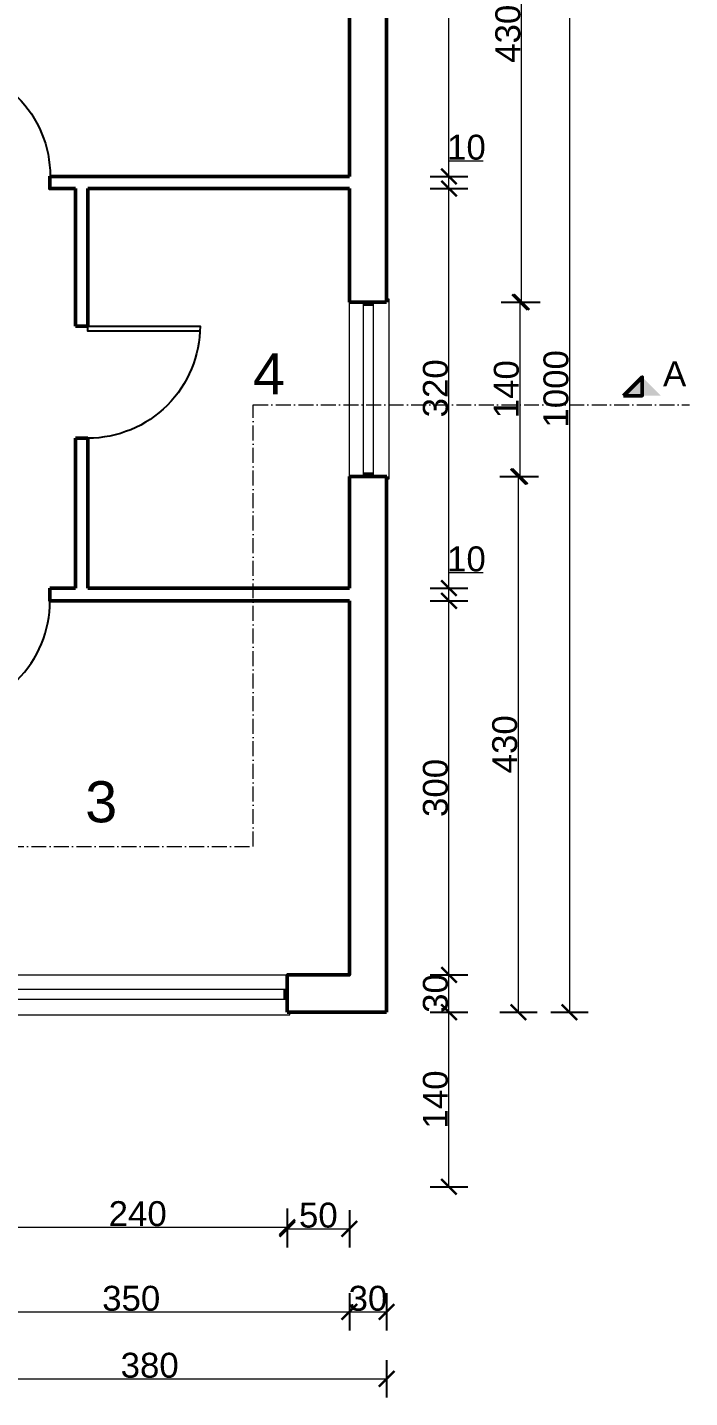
# Model space of a CAD drawing. Header units: millimetres. Extents: x -340 to 3490, y -738 to 2092.
# Drawn here: x 1249 to 1780, y 32 to 1131 of the extents above; entities that cross this region are included whole.
import ezdxf

# ---------------------------------------------------------------- set-up
doc = ezdxf.new("R2010")
doc.units = ezdxf.units.MM
doc.linetypes.add('ACAD_ISO10W100', pattern=[18, 12, -3, 0, -3])
for name, color, linetype, lineweight in [('CrtaTackaCrta', 250, 'ACAD_ISO10W100', 20), ('Dimenzionisanje', 251, 'Continuous', 20), ('Dimenzionisanje @ 1', 251, 'Continuous', 20), ('Konture', 250, 'Continuous', 50), ('Konture @ 1', 250, 'Continuous', 50), ('Prozori', 6, 'Continuous', 5), ('Zidovi', 4, 'Continuous', 50)]:
    doc.layers.add(name, color=color, linetype=linetype, lineweight=lineweight)
doc.layers.add('Vrata', color=1, linetype='Continuous')
doc.styles.get("Standard").update_dxf_attribs({"font": 'arial_2.ttf'})
doc.styles.add('teskt_stil', font='arial_2.ttf', dxfattribs={"height": 33})
doc.dimstyles.new('Dimenzionisanje', dxfattribs={"dimtxt": 20, "dimasz": 12.5, "dimexe": 1.25, "dimexo": 0.625, "dimtad": 1, "dimtoh": 1, "dimdec": 0, "dimtxsty": 'Standard', "dimblk": 'ARCHTICK', "dimcen": 2.5, "dimclrd": 5, "dimclre": 5, "dimclrt": 5, "dimadec": 0, "dimazin": 0, "dimtfac": 1, "dimtdec": 0, "dimtmove": 0, "dimatfit": 3, "dimldrblk": 'ARCHTICK', "dimfxl": 0, "dimlwd": 20, "dimarcsym": 0})

# ---------------------------------------------------------------- blocks, each defined once
blk = doc.blocks.new('Prozor_240_block')
at = {"layer": 'Prozori'}
for p in [(724.6, 605.7), (724.6, 361.7)]:
    blk.add_line(p, (724.6, 361.7), dxfattribs=at)
for points in [[(724.6, 605.7), (726.6, 605.7)], [(737.2, 603.8), (737.2, 363.8)], [(745.3, 603.8), (745.3, 363.8)], [(756.6, 603.8), (756.6, 363.8)], [(724.6, 361.7), (726.6, 361.7)]]:
    blk.add_lwpolyline(points, dxfattribs=at)
at = {"layer": 'Zidovi', "color": 6}
for p, q in [((737.2, 602.1), (745.3, 602.1)), ((737.2, 365.6), (745.3, 365.6))]:
    blk.add_line(p, q, dxfattribs=at)
blk = doc.blocks.new('_ArchTick')
at = {"color": 0, "linetype": 'ByBlock', "const_width": 0.15}
blk.add_lwpolyline([(-0.5, -0.5), (0.5, 0.5)], dxfattribs=at)
blk = doc.blocks.new('*D41')
at = {"layer": 'Defpoints', "color": 0, "transparency": 16777216}
for p in [(1507.2, 682.2), (1157.2, 371.1), (1507.2, 100.8)]:
    blk.add_point(p, dxfattribs=at)
at = {"layer": 'Dimenzionisanje', "color": 5, "lineweight": -2, "transparency": 16777216}
for p, q in [((1157.2, 115.8), (1157.2, 85.8)), ((1507.2, 115.8), (1507.2, 85.8))]:
    blk.add_line(p, q, dxfattribs=at)
at = {"layer": 'Dimenzionisanje', "color": 5, "linetype": 'Continuous', "lineweight": 20, "transparency": 16777216}
blk.add_line((1157.2, 100.8), (1507.2, 100.8), dxfattribs=at)
at = {"layer": 'Dimenzionisanje', "color": 5, "lineweight": 20, "transparency": 16777216, "xscale": 12.5, "yscale": 12.5, "zscale": 12.5, "rotation": 180}
blk.add_blockref('_ArchTick', (1157.2, 100.8), dxfattribs=at)
at = {"layer": 'Dimenzionisanje', "color": 5, "lineweight": 20, "transparency": 16777216, "xscale": 12.5, "yscale": 12.5, "zscale": 12.5}
blk.add_blockref('_ArchTick', (1507.2, 100.8), dxfattribs=at)
at = {"layer": 'Dimenzionisanje', "color": 5, "transparency": 16777216, "insert": (1332.2, 111.6), "char_height": 20, "attachment_point": 5}
blk.add_mtext('350', dxfattribs=at)
blk = doc.blocks.new('*D42')
at = {"layer": 'Defpoints', "color": 0, "transparency": 16777216}
for p in [(1507.2, 375), (1537.1, 375), (1537.1, 100.8)]:
    blk.add_point(p, dxfattribs=at)
at = {"layer": 'Dimenzionisanje', "color": 5, "lineweight": -2, "transparency": 16777216}
for p, q in [((1507.2, 115.8), (1507.2, 85.8)), ((1537.1, 115.8), (1537.1, 85.8))]:
    blk.add_line(p, q, dxfattribs=at)
at = {"layer": 'Dimenzionisanje', "color": 5, "linetype": 'Continuous', "lineweight": 20, "transparency": 16777216}
blk.add_line((1507.2, 100.8), (1537.1, 100.8), dxfattribs=at)
at = {"layer": 'Dimenzionisanje', "color": 5, "lineweight": 20, "transparency": 16777216, "xscale": 12.5, "yscale": 12.5, "zscale": 12.5, "rotation": 180}
blk.add_blockref('_ArchTick', (1507.2, 100.8), dxfattribs=at)
at = {"layer": 'Dimenzionisanje', "color": 5, "lineweight": 20, "transparency": 16777216, "xscale": 12.5, "yscale": 12.5, "zscale": 12.5}
blk.add_blockref('_ArchTick', (1537.1, 100.8), dxfattribs=at)
at = {"layer": 'Dimenzionisanje', "color": 5, "transparency": 16777216, "insert": (1522.1, 111.6), "char_height": 20, "attachment_point": 5}
blk.add_mtext('30', dxfattribs=at)
blk = doc.blocks.new('*D19')
at = {"layer": 'Defpoints', "color": 0, "transparency": 16777216}
for p in [(1217.4, 369.8), (1457.4, 369.8), (1457.4, 168.7)]:
    blk.add_point(p, dxfattribs=at)
at = {"layer": 'Dimenzionisanje', "color": 5, "lineweight": -2, "transparency": 16777216}
for p, q in [((1217.4, 183.7), (1217.4, 153.7)), ((1457.4, 183.7), (1457.4, 153.7))]:
    blk.add_line(p, q, dxfattribs=at)
at = {"layer": 'Dimenzionisanje', "color": 5, "linetype": 'Continuous', "lineweight": 20, "transparency": 16777216}
blk.add_line((1217.4, 168.7), (1457.4, 168.7), dxfattribs=at)
at = {"layer": 'Dimenzionisanje', "color": 5, "lineweight": 20, "transparency": 16777216, "xscale": 12.5, "yscale": 12.5, "zscale": 12.5, "rotation": 180}
blk.add_blockref('_ArchTick', (1217.4, 168.7), dxfattribs=at)
at = {"layer": 'Dimenzionisanje', "color": 5, "lineweight": 20, "transparency": 16777216, "xscale": 12.5, "yscale": 12.5, "zscale": 12.5}
blk.add_blockref('_ArchTick', (1457.4, 168.7), dxfattribs=at)
at = {"layer": 'Dimenzionisanje', "color": 5, "transparency": 16777216, "insert": (1337.4, 179.5), "char_height": 20, "attachment_point": 5}
blk.add_mtext('240', dxfattribs=at)
blk = doc.blocks.new('*D20')
at = {"layer": 'Defpoints', "color": 0, "transparency": 16777216}
for p in [(1457.4, 369.2), (1507.2, 369.2), (1507.2, 167.4)]:
    blk.add_point(p, dxfattribs=at)
at = {"layer": 'Dimenzionisanje', "color": 5, "lineweight": -2, "transparency": 16777216}
for p, q in [((1457.4, 182.4), (1457.4, 152.4)), ((1507.2, 182.4), (1507.2, 152.4))]:
    blk.add_line(p, q, dxfattribs=at)
at = {"layer": 'Dimenzionisanje', "color": 5, "linetype": 'Continuous', "lineweight": 20, "transparency": 16777216}
blk.add_line((1457.4, 167.4), (1507.2, 167.4), dxfattribs=at)
at = {"layer": 'Dimenzionisanje', "color": 5, "lineweight": 20, "transparency": 16777216, "xscale": 12.5, "yscale": 12.5, "zscale": 12.5, "rotation": 180}
blk.add_blockref('_ArchTick', (1457.4, 167.4), dxfattribs=at)
at = {"layer": 'Dimenzionisanje', "color": 5, "lineweight": 20, "transparency": 16777216, "xscale": 12.5, "yscale": 12.5, "zscale": 12.5}
blk.add_blockref('_ArchTick', (1507.2, 167.4), dxfattribs=at)
at = {"layer": 'Dimenzionisanje', "color": 5, "transparency": 16777216, "insert": (1482.3, 178.3), "char_height": 20, "attachment_point": 5}
blk.add_mtext('50', dxfattribs=at)
blk = doc.blocks.new('*D45')
at = {"layer": 'Defpoints', "color": 0, "transparency": 16777216}
for p in [(1537.1, 341.2), (1587.1, 341.2), (1157, 201.2)]:
    blk.add_point(p, dxfattribs=at)
at = {"layer": 'Dimenzionisanje', "color": 5, "lineweight": -2, "transparency": 16777216}
for p, q in [((1572.1, 341.2), (1602.1, 341.2)), ((1572.1, 201.2), (1602.1, 201.2))]:
    blk.add_line(p, q, dxfattribs=at)
at = {"layer": 'Dimenzionisanje', "color": 5, "linetype": 'Continuous', "lineweight": 20, "transparency": 16777216}
blk.add_line((1587.1, 201.2), (1587.1, 341.2), dxfattribs=at)
at = {"layer": 'Dimenzionisanje', "color": 5, "lineweight": 20, "transparency": 16777216, "xscale": 12.5, "yscale": 12.5, "zscale": 12.5}
for p, rotation in [((1587.1, 341.2), 90), ((1587.1, 201.2), 270)]:
    blk.add_blockref('_ArchTick', p, dxfattribs=dict(at, rotation=rotation))
at = {"layer": 'Dimenzionisanje', "color": 5, "transparency": 16777216, "insert": (1576.3, 271.2), "char_height": 20, "attachment_point": 5, "rotation": 90}
blk.add_mtext('140', dxfattribs=at)
blk = doc.blocks.new('*D46')
at = {"layer": 'Defpoints', "color": 0, "transparency": 16777216}
for p in [(1497.2, 371.1), (1587.1, 371.1), (1497.2, 341.2)]:
    blk.add_point(p, dxfattribs=at)
at = {"layer": 'Dimenzionisanje', "color": 5, "lineweight": -2, "transparency": 16777216}
for p, q in [((1572.1, 371.1), (1602.1, 371.1)), ((1572.1, 341.2), (1602.1, 341.2))]:
    blk.add_line(p, q, dxfattribs=at)
at = {"layer": 'Dimenzionisanje', "color": 5, "linetype": 'Continuous', "lineweight": 20, "transparency": 16777216}
blk.add_line((1587.1, 341.2), (1587.1, 371.1), dxfattribs=at)
at = {"layer": 'Dimenzionisanje', "color": 5, "lineweight": 20, "transparency": 16777216, "xscale": 12.5, "yscale": 12.5, "zscale": 12.5}
for p, rotation in [((1587.1, 371.1), 90), ((1587.1, 341.2), 270)]:
    blk.add_blockref('_ArchTick', p, dxfattribs=dict(at, rotation=rotation))
at = {"layer": 'Dimenzionisanje', "color": 5, "transparency": 16777216, "insert": (1576.3, 356.2), "char_height": 20, "attachment_point": 5, "rotation": 90}
blk.add_mtext('30', dxfattribs=at)
blk = doc.blocks.new('*D21')
at = {"layer": 'Defpoints', "color": 0, "transparency": 16777216}
for p in [(1537.1, 341.2), (1157, 340.6), (1537.1, 47.1)]:
    blk.add_point(p, dxfattribs=at)
at = {"layer": 'Dimenzionisanje', "color": 5, "lineweight": -2, "transparency": 16777216}
for p, q in [((1157, 62.1), (1157, 32.1)), ((1537.1, 62.1), (1537.1, 32.1))]:
    blk.add_line(p, q, dxfattribs=at)
at = {"layer": 'Dimenzionisanje', "color": 5, "linetype": 'Continuous', "lineweight": 20, "transparency": 16777216}
blk.add_line((1157, 47.1), (1537.1, 47.1), dxfattribs=at)
at = {"layer": 'Dimenzionisanje', "color": 5, "lineweight": 20, "transparency": 16777216, "xscale": 12.5, "yscale": 12.5, "zscale": 12.5, "rotation": 180}
blk.add_blockref('_ArchTick', (1157, 47.1), dxfattribs=at)
at = {"layer": 'Dimenzionisanje', "color": 5, "lineweight": 20, "transparency": 16777216, "xscale": 12.5, "yscale": 12.5, "zscale": 12.5}
blk.add_blockref('_ArchTick', (1537.1, 47.1), dxfattribs=at)
at = {"layer": 'Dimenzionisanje', "color": 5, "transparency": 16777216, "insert": (1347, 57.9), "char_height": 20, "attachment_point": 5}
blk.add_mtext('380', dxfattribs=at)
blk = doc.blocks.new('Vrata_block')
blk.add_lwpolyline([(-8.4, 4.1), (-8.4, 94.1), (-4.4, 94.1), (-4.4, 4.1, -0.414214), (-94.4, 94.1)], format="xyb")
blk = doc.blocks.new('*D22')
at = {"layer": 'Defpoints', "color": 0, "transparency": 16777216}
for p in [(1497.2, 671.1), (1587.1, 671.1), (1497.2, 371.1)]:
    blk.add_point(p, dxfattribs=at)
at = {"layer": 'Vrata', "color": 5, "lineweight": -2, "transparency": 16777216}
for p, q in [((1572.1, 671.1), (1602.1, 671.1)), ((1572.1, 371.1), (1602.1, 371.1))]:
    blk.add_line(p, q, dxfattribs=at)
at = {"layer": 'Vrata', "color": 5, "linetype": 'Continuous', "lineweight": 20, "transparency": 16777216}
blk.add_line((1587.1, 371.1), (1587.1, 671.1), dxfattribs=at)
at = {"layer": 'Vrata', "color": 5, "lineweight": 20, "transparency": 16777216, "xscale": 12.5, "yscale": 12.5, "zscale": 12.5}
for p, rotation in [((1587.1, 671.1), 90), ((1587.1, 371.1), 270)]:
    blk.add_blockref('_ArchTick', p, dxfattribs=dict(at, rotation=rotation))
at = {"layer": 'Vrata', "color": 5, "transparency": 16777216, "insert": (1576.3, 521.1), "char_height": 20, "attachment_point": 5, "rotation": 90}
blk.add_mtext('300', dxfattribs=at)
blk = doc.blocks.new('*D47')
at = {"layer": 'Defpoints', "color": 0, "transparency": 16777216}
for p in [(1497.2, 681.4), (1497.2, 671.1), (1587.1, 681.4)]:
    blk.add_point(p, dxfattribs=at)
at = {"layer": 'Vrata', "color": 5, "linetype": 'Continuous', "lineweight": 20, "transparency": 16777216}
for p, q in [((1587.1, 681.4), (1587.1, 693.9)), ((1587.1, 693.9), (1614.4, 693.9)), ((1587.1, 671.1), (1587.1, 681.4))]:
    blk.add_line(p, q, dxfattribs=at)
at = {"layer": 'Vrata', "color": 5, "lineweight": -2, "transparency": 16777216}
for p, q in [((1572.1, 681.4), (1602.1, 681.4)), ((1572.1, 671.1), (1602.1, 671.1))]:
    blk.add_line(p, q, dxfattribs=at)
at = {"layer": 'Vrata', "color": 5, "lineweight": 20, "transparency": 16777216, "xscale": 12.5, "yscale": 12.5, "zscale": 12.5}
for p, rotation in [((1587.1, 681.4), 90), ((1587.1, 671.1), 270)]:
    blk.add_blockref('_ArchTick', p, dxfattribs=dict(at, rotation=rotation))
at = {"layer": 'Vrata', "color": 5, "transparency": 16777216, "insert": (1601.1, 704.7), "char_height": 20, "attachment_point": 5}
blk.add_mtext('10', dxfattribs=at)
blk = doc.blocks.new('*D48')
at = {"layer": 'Defpoints', "color": 0, "transparency": 16777216}
for p in [(1497.9, 1001.8), (1587.1, 1001.8), (1497.9, 681.4)]:
    blk.add_point(p, dxfattribs=at)
at = {"layer": 'Vrata', "color": 5, "lineweight": -2, "transparency": 16777216}
for p, q in [((1572.1, 1001.8), (1602.1, 1001.8)), ((1572.1, 681.4), (1602.1, 681.4))]:
    blk.add_line(p, q, dxfattribs=at)
at = {"layer": 'Vrata', "color": 5, "linetype": 'Continuous', "lineweight": 20, "transparency": 16777216}
blk.add_line((1587.1, 681.4), (1587.1, 1001.8), dxfattribs=at)
at = {"layer": 'Vrata', "color": 5, "lineweight": 20, "transparency": 16777216, "xscale": 12.5, "yscale": 12.5, "zscale": 12.5}
for p, rotation in [((1587.1, 1001.8), 90), ((1587.1, 681.4), 270)]:
    blk.add_blockref('_ArchTick', p, dxfattribs=dict(at, rotation=rotation))
at = {"layer": 'Vrata', "color": 5, "transparency": 16777216, "insert": (1576.3, 841.6), "char_height": 20, "attachment_point": 5, "rotation": 90}
blk.add_mtext('320', dxfattribs=at)
blk = doc.blocks.new('*D49')
at = {"layer": 'Defpoints', "color": 0, "transparency": 16777216}
for p in [(1498.5, 1011.6), (1587.1, 1011.6), (1498.5, 1001.8)]:
    blk.add_point(p, dxfattribs=at)
at = {"layer": 'Vrata', "color": 5, "linetype": 'Continuous', "lineweight": 20, "transparency": 16777216}
for p, q in [((1587.1, 1011.6), (1587.1, 1024.1)), ((1587.1, 1024.1), (1614.4, 1024.1)), ((1587.1, 1001.8), (1587.1, 1011.6))]:
    blk.add_line(p, q, dxfattribs=at)
at = {"layer": 'Vrata', "color": 5, "lineweight": -2, "transparency": 16777216}
for p, q in [((1572.1, 1011.6), (1602.1, 1011.6)), ((1572.1, 1001.8), (1602.1, 1001.8))]:
    blk.add_line(p, q, dxfattribs=at)
at = {"layer": 'Vrata', "color": 5, "lineweight": 20, "transparency": 16777216, "xscale": 12.5, "yscale": 12.5, "zscale": 12.5}
for p, rotation in [((1587.1, 1011.6), 90), ((1587.1, 1001.8), 270)]:
    blk.add_blockref('_ArchTick', p, dxfattribs=dict(at, rotation=rotation))
at = {"layer": 'Vrata', "color": 5, "transparency": 16777216, "insert": (1601.1, 1034.9), "char_height": 20, "attachment_point": 5}
blk.add_mtext('10', dxfattribs=at)
blk = doc.blocks.new('*D50')
at = {"layer": 'Defpoints', "color": 0, "transparency": 16777216}
for p in [(1499.2, 1311.3), (1587.1, 1311.3), (1499.1, 1011.6)]:
    blk.add_point(p, dxfattribs=at)
at = {"layer": 'Vrata', "color": 5, "lineweight": -2, "transparency": 16777216}
for p, q in [((1572.1, 1311.3), (1602.1, 1311.3)), ((1572.1, 1011.6), (1602.1, 1011.6))]:
    blk.add_line(p, q, dxfattribs=at)
at = {"layer": 'Vrata', "color": 5, "linetype": 'Continuous', "lineweight": 20, "transparency": 16777216}
blk.add_line((1587.1, 1011.6), (1587.1, 1311.3), dxfattribs=at)
at = {"layer": 'Vrata', "color": 5, "lineweight": 20, "transparency": 16777216, "xscale": 12.5, "yscale": 12.5, "zscale": 12.5}
for p, rotation in [((1587.1, 1311.3), 90), ((1587.1, 1011.6), 270)]:
    blk.add_blockref('_ArchTick', p, dxfattribs=dict(at, rotation=rotation))
at = {"layer": 'Vrata', "color": 5, "transparency": 16777216, "insert": (1576.3, 1161.4), "char_height": 20, "attachment_point": 5, "rotation": 90}
blk.add_mtext('300', dxfattribs=at)
blk = doc.blocks.new('Prozor_140_block')
at = {"layer": 'Prozori'}
for p, q in [((726.6, 505.7), (724.6, 505.7)), ((724.6, 505.7), (724.6, 361.7)), ((724.6, 361.7), (726.6, 361.7)), ((724.6, 361.7), (724.6, 361.7))]:
    blk.add_line(p, q, dxfattribs=at)
for points in [[(737.2, 503.8), (737.2, 363.8)], [(745.3, 503.8), (745.3, 363.8)], [(756.6, 503.8), (756.6, 363.8)]]:
    blk.add_lwpolyline(points, dxfattribs=at)
at = {"layer": 'Zidovi', "color": 6}
for p, q in [((737.2, 502.1), (745.3, 502.1)), ((737.2, 365.6), (745.3, 365.6))]:
    blk.add_line(p, q, dxfattribs=at)
blk = doc.blocks.new('*D52')
at = {"layer": 'Defpoints', "color": 0, "transparency": 16777216}
for p in [(1537.1, 910.8), (1537.1, 770.9), (1644, 770.9)]:
    blk.add_point(p, dxfattribs=at)
at = {"layer": 'Dimenzionisanje', "color": 5, "lineweight": -2, "transparency": 16777216}
for p, q in [((1629, 910.8), (1659, 910.8)), ((1629, 770.9), (1659, 770.9))]:
    blk.add_line(p, q, dxfattribs=at)
at = {"layer": 'Dimenzionisanje', "color": 5, "linetype": 'Continuous', "lineweight": 20, "transparency": 16777216}
blk.add_line((1644, 910.8), (1644, 770.9), dxfattribs=at)
at = {"layer": 'Dimenzionisanje', "color": 5, "lineweight": 20, "transparency": 16777216, "xscale": 12.5, "yscale": 12.5, "zscale": 12.5}
for p, rotation in [((1644, 910.8), 90), ((1644, 770.9), 270)]:
    blk.add_blockref('_ArchTick', p, dxfattribs=dict(at, rotation=rotation))
at = {"layer": 'Dimenzionisanje', "color": 5, "transparency": 16777216, "insert": (1633.2, 840.9), "char_height": 20, "attachment_point": 5, "rotation": 90}
blk.add_mtext('140', dxfattribs=at)
blk = doc.blocks.new('*D23')
at = {"layer": 'Defpoints', "color": 0, "transparency": 16777216}
for p in [(1537.1, 770.9), (1642.8, 770.9), (1537.1, 341.2)]:
    blk.add_point(p, dxfattribs=at)
at = {"layer": 'Dimenzionisanje', "color": 5, "lineweight": -2, "transparency": 16777216}
for p, q in [((1627.8, 770.9), (1657.8, 770.9)), ((1627.8, 341.2), (1657.8, 341.2))]:
    blk.add_line(p, q, dxfattribs=at)
at = {"layer": 'Dimenzionisanje', "color": 5, "linetype": 'Continuous', "lineweight": 20, "transparency": 16777216}
blk.add_line((1642.8, 341.2), (1642.8, 770.9), dxfattribs=at)
at = {"layer": 'Dimenzionisanje', "color": 5, "lineweight": 20, "transparency": 16777216, "xscale": 12.5, "yscale": 12.5, "zscale": 12.5}
for p, rotation in [((1642.8, 770.9), 90), ((1642.8, 341.2), 270)]:
    blk.add_blockref('_ArchTick', p, dxfattribs=dict(at, rotation=rotation))
at = {"layer": 'Dimenzionisanje', "color": 5, "transparency": 16777216, "insert": (1631.9, 556.1), "char_height": 20, "attachment_point": 5, "rotation": 90}
blk.add_mtext('430', dxfattribs=at)
blk = doc.blocks.new('*D53')
at = {"layer": 'Defpoints', "color": 0, "transparency": 16777216}
for p in [(1537.1, 1341.2), (1645.3, 1341.2), (1537.1, 910.8)]:
    blk.add_point(p, dxfattribs=at)
at = {"layer": 'Dimenzionisanje', "color": 5, "lineweight": -2, "transparency": 16777216}
for p, q in [((1630.3, 1341.2), (1660.3, 1341.2)), ((1630.3, 910.8), (1660.3, 910.8))]:
    blk.add_line(p, q, dxfattribs=at)
at = {"layer": 'Dimenzionisanje', "color": 5, "linetype": 'Continuous', "lineweight": 20, "transparency": 16777216}
blk.add_line((1645.3, 910.8), (1645.3, 1341.2), dxfattribs=at)
at = {"layer": 'Dimenzionisanje', "color": 5, "lineweight": 20, "transparency": 16777216, "xscale": 12.5, "yscale": 12.5, "zscale": 12.5}
for p, rotation in [((1645.3, 1341.2), 90), ((1645.3, 910.8), 270)]:
    blk.add_blockref('_ArchTick', p, dxfattribs=dict(at, rotation=rotation))
at = {"layer": 'Dimenzionisanje', "color": 5, "transparency": 16777216, "insert": (1634.4, 1126), "char_height": 20, "attachment_point": 5, "rotation": 90}
blk.add_mtext('430', dxfattribs=at)
blk = doc.blocks.new('*D24')
at = {"layer": 'Defpoints', "color": 0, "transparency": 16777216}
for p in [(1537.1, 1341.2), (1537.1, 341.2), (1683.8, 341.2)]:
    blk.add_point(p, dxfattribs=at)
at = {"layer": 'Dimenzionisanje', "color": 5, "lineweight": -2, "transparency": 16777216}
for p, q in [((1668.8, 1341.2), (1698.8, 1341.2)), ((1668.8, 341.2), (1698.8, 341.2))]:
    blk.add_line(p, q, dxfattribs=at)
at = {"layer": 'Dimenzionisanje', "color": 5, "linetype": 'Continuous', "lineweight": 20, "transparency": 16777216}
blk.add_line((1683.8, 1341.2), (1683.8, 341.2), dxfattribs=at)
at = {"layer": 'Dimenzionisanje', "color": 5, "lineweight": 20, "transparency": 16777216, "xscale": 12.5, "yscale": 12.5, "zscale": 12.5}
for p, rotation in [((1683.8, 1341.2), 90), ((1683.8, 341.2), 270)]:
    blk.add_blockref('_ArchTick', p, dxfattribs=dict(at, rotation=rotation))
at = {"layer": 'Dimenzionisanje', "color": 5, "transparency": 16777216, "insert": (1673, 841.2), "char_height": 20, "attachment_point": 5, "rotation": 90}
blk.add_mtext('1000', dxfattribs=at)

msp = doc.modelspace()

# ---------------------------------------------------------------- hatches: boundary and pattern name
at = {"layer": 'Konture'}
h = msp.add_hatch(color=250, dxfattribs=at)
h.dxf.hatch_style = 1
h.paths.add_polyline_path([(1742.2, 850.7), (1742.2, 835.7), (1757.2, 835.7)])
h.paths.add_polyline_path([(1742.2, 850.7), (1727.2, 835.7), (1742.2, 835.7)])

# ---------------------------------------------------------------- linework, layer by layer
at = {"layer": 'CrtaTackaCrta'}
msp.add_lwpolyline([(111.8, 474.1), (1430.1, 474.1), (1430.1, 828.5), (1780.1, 828.5)], dxfattribs=at)
at = {"layer": 'Konture', "color": 250}
msp.add_lwpolyline([(1727.2, 835.7), (1742.2, 835.7), (1742.2, 850.7), (1727.2, 835.7)], dxfattribs=at)
at = {"layer": 'Zidovi', "color": 250}
for p, q in [((1537.1, 910.8), (1537.1, 1341.2)), ((1507.2, 921.3), (1507.2, 910.8)), ((1507.2, 910.8), (1537.1, 910.8)), ((1537.1, 341.2), (1537.1, 751.6)), ((1457.4, 341.2), (1537.1, 341.2))]:
    msp.add_line(p, q, dxfattribs=at)
for points in [[(1416.8, 1311.3), (1507.2, 1311.3), (1507.2, 1011.6)], [(1287.5, 1001.8), (1266.9, 1001.8), (1266.9, 1011.8)], [(1267.2, 1011.6), (1507.2, 1011.6)], [(1287.5, 1011.6), (1287.5, 1011.8)], [(1297.4, 1011.6), (1297.4, 1011.8)], [(1287.5, 1001.8), (1287.5, 891.6)], [(1297.4, 1001.8), (1507.2, 1001.8)], [(1297.4, 1001.8), (1297.4, 891.6)], [(1507.2, 1001.8), (1507.2, 921.3)], [(1287.5, 891.6), (1297.4, 891.6)], [(1287.5, 801.6), (1287.5, 681.4)], [(1287.5, 801.6), (1297.4, 801.6)], [(1297.4, 801.6), (1297.4, 681.4)], [(1507.2, 770.9), (1507.2, 751.6)], [(1507.2, 770.9), (1537.2, 770.9)], [(1537.1, 770.9), (1537.1, 751.6)], [(1507.2, 751.6), (1507.2, 681.4)], [(1267, 681.4), (1287.5, 681.4)], [(1267, 681.4), (1267, 671.1), (1507.2, 671.1)], [(1297.4, 681.4), (1507.2, 681.4)], [(1507.2, 671.1), (1507.2, 371.1), (1457.4, 371.1), (1457.4, 341.2)]]:
    msp.add_lwpolyline(points, dxfattribs=at)

# ---------------------------------------------------------------- block references
at = {"layer": 'Vrata', "color": 250}
for name, p, rotation in [('Vrata_block', (1172.8, 1105.9), 180), ('Vrata_block', (1391.5, 896), 90), ('Prozor_240_block', (1821.2, -385.5), 90)]:
    msp.add_blockref(name, p, dxfattribs=dict(at, rotation=rotation))
at = {"layer": 'Vrata', "color": 250, "xscale": -1}
msp.add_blockref('Vrata_block', (1172.6, 577), dxfattribs=at)
at = {"layer": 'Zidovi', "color": 250, "rotation": 180}
msp.add_blockref('Prozor_140_block', (2263.8, 1274.8), dxfattribs=at)

# ---------------------------------------------------------------- texts
at = {"layer": 'Dimenzionisanje @ 1', "color": 250, "char_height": 33, "attachment_point": 1, "style": 'teskt_stil'}
for s, width, gutter_width, insert in [('4', 1.726, 15, (1429.9, 869.7)), ('3', 65.589, 165, (1295.3, 526.5))]:
    msp.add_mtext_dynamic_manual_height_columns(s, width=width, gutter_width=gutter_width, heights=[0], dxfattribs=dict(at, insert=insert))
at = {"layer": 'Konture @ 1', "color": 250, "insert": (1758.8, 863.3), "char_height": 20, "attachment_point": 1, "style": 'teskt_stil'}
msp.add_mtext_dynamic_manual_height_columns('A', width=15.96, gutter_width=15, heights=[0], dxfattribs=at)

# ---------------------------------------------------------------- dimensions: what is measured, and where the dimension line sits
at = {"layer": 'Dimenzionisanje', "color": 250}
for base, p1, p2, picture, middle in [((1645.3, 1341.2), (1537.1, 910.8), (1537.1, 1341.2), '*D53', (1634.4, 1126)), ((1683.8, 341.2), (1537.1, 1341.2), (1537.1, 341.2), '*D24', (1673, 841.2)), ((1644, 770.9), (1537.1, 910.8), (1537.1, 770.9), '*D52', (1633.2, 840.9)), ((1642.8, 770.9), (1537.1, 341.2), (1537.1, 770.9), '*D23', (1631.9, 556.1)), ((1587.1, 371.1), (1497.2, 341.2), (1497.2, 371.1), '*D46', (1576.3, 356.2)), ((1587.1, 341.2), (1157, 201.2), (1537.1, 341.2), '*D45', (1576.3, 271.2))]:
    dim = msp.add_linear_dim(base=base, p1=p1, p2=p2, angle=90, dimstyle='Dimenzionisanje', override={"dimexe": 15, "dimfxl": 15, "dimfxlon": 1}, dxfattribs=at)
    dim.commit()
    dim.dimension.update_dxf_attribs({"geometry": picture, "text_midpoint": middle})
for base, p1, p2, picture, middle in [((1507.2, 100.8), (1157.2, 371.1), (1507.2, 682.2), '*D41', (1332.2, 111.6)), ((1537.1, 100.8), (1507.2, 375), (1537.1, 375), '*D42', (1522.1, 111.6)), ((1457.4, 168.7), (1217.4, 369.8), (1457.4, 369.8), '*D19', (1337.4, 179.5)), ((1507.2, 167.4), (1457.4, 369.2), (1507.2, 369.2), '*D20', (1482.3, 178.3)), ((1537.1, 47.1), (1157, 340.6), (1537.1, 341.2), '*D21', (1347, 57.9))]:
    dim = msp.add_linear_dim(base=base, p1=p1, p2=p2, dimstyle='Dimenzionisanje', override={"dimexe": 15, "dimfxl": 15, "dimfxlon": 1}, dxfattribs=at)
    dim.commit()
    dim.dimension.update_dxf_attribs({"geometry": picture, "text_midpoint": middle})
at = {"layer": 'Vrata', "color": 250}
dim = msp.add_linear_dim(base=(1587.1, 1311.3), p1=(1499.1, 1011.6), p2=(1499.2, 1311.3), angle=90, dimstyle='Dimenzionisanje', override={"dimexe": 15, "dimfxl": 15, "dimfxlon": 1}, dxfattribs=at)
dim.commit()
dim.dimension.update_dxf_attribs({"geometry": '*D50', "text_midpoint": (1587.1, 1161.4), "dimtype": 160})
for base, p1, p2, picture, middle in [((1587.1, 1011.6), (1498.5, 1001.8), (1498.5, 1011.6), '*D49', (1601.1, 1034.9)), ((1587.1, 1001.8), (1497.9, 681.4), (1497.9, 1001.8), '*D48', (1576.3, 841.6)), ((1587.1, 681.4), (1497.2, 671.1), (1497.2, 681.4), '*D47', (1601.1, 704.7)), ((1587.1, 671.1), (1497.2, 371.1), (1497.2, 671.1), '*D22', (1576.3, 521.1))]:
    dim = msp.add_linear_dim(base=base, p1=p1, p2=p2, angle=90, dimstyle='Dimenzionisanje', override={"dimexe": 15, "dimfxl": 15, "dimfxlon": 1}, dxfattribs=at)
    dim.commit()
    dim.dimension.update_dxf_attribs({"geometry": picture, "text_midpoint": middle})

doc.saveas('drawing.dxf')
